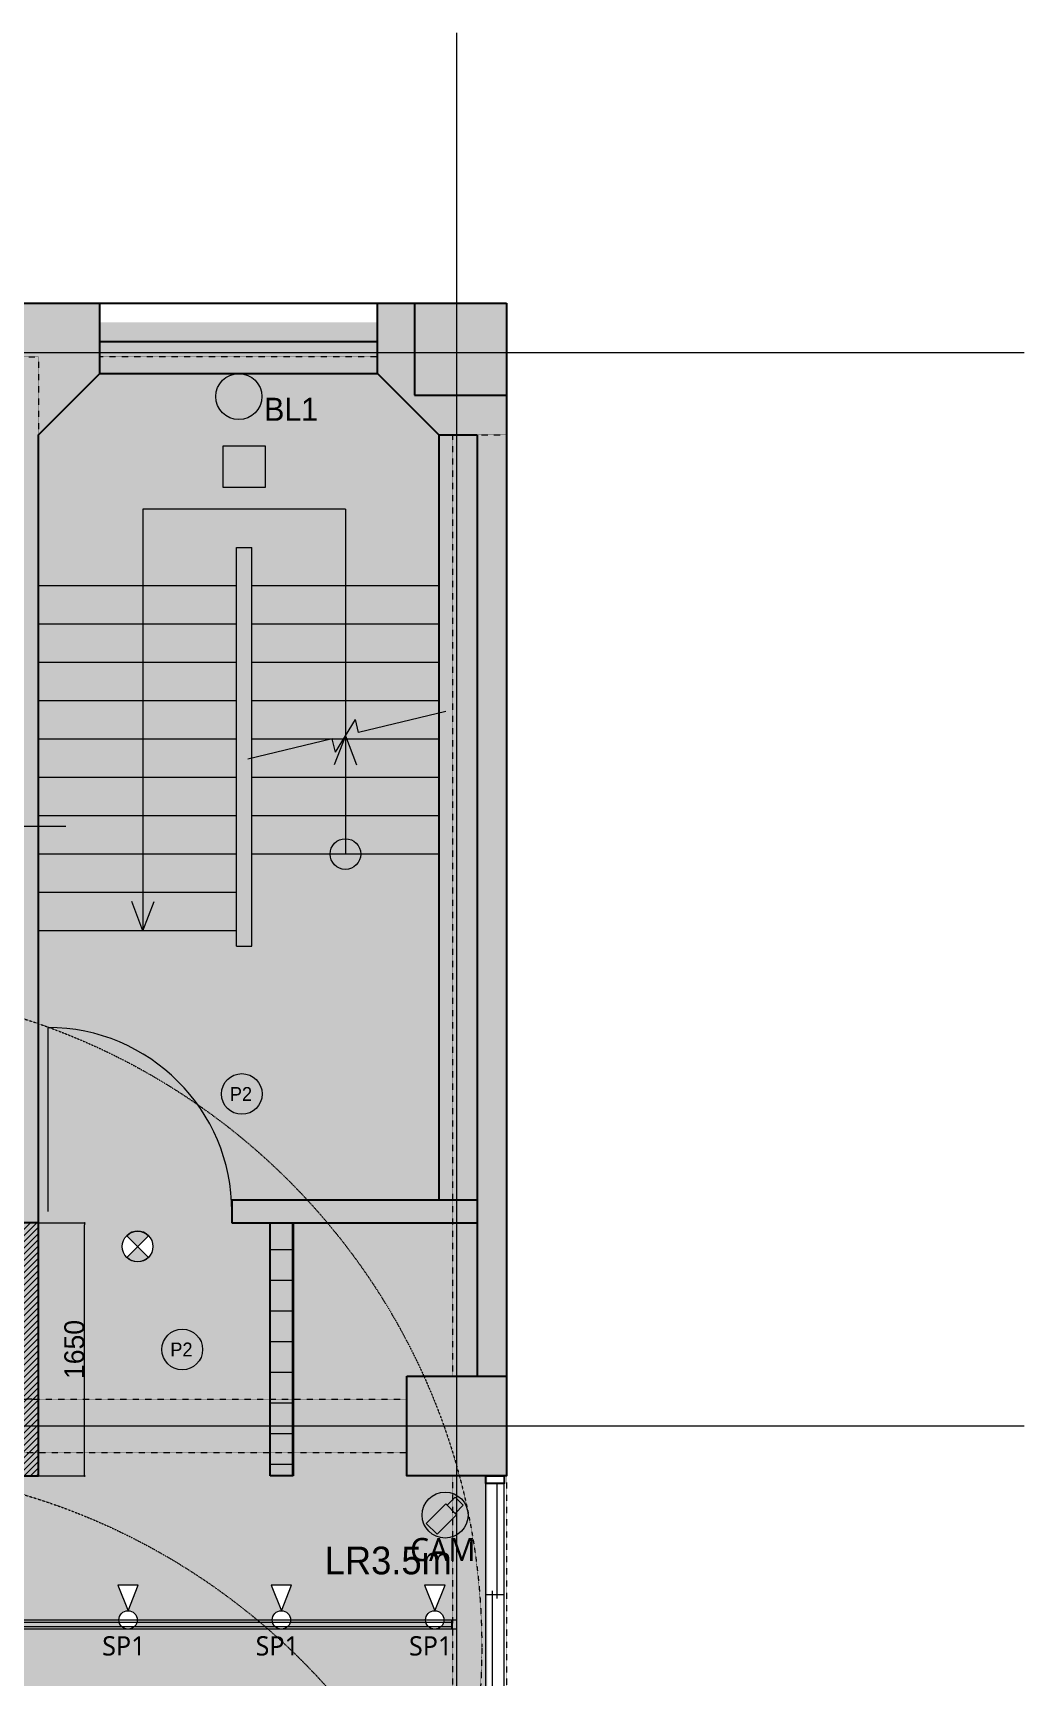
# Model space of a CAD drawing. Header units: millimetres. Extents: x -376000 to 292178, y -193032 to 188048.
# Drawn here: x -102893 to -96430, y 62212 to 72936 of the extents above; entities that cross this region are included whole.
import ezdxf

# ---------------------------------------------------------------- set-up
doc = ezdxf.new("R2010")
doc.units = ezdxf.units.MM
doc.header["$PDMODE"] = 1
doc.header["$PDSIZE"] = -2
for name, pattern in [('VW-01 短破線', [2.1161248, 1.0580624, -1.0580624]), ('ラインタイプ-1', [2.1165312, 1.0580624, -1.0584688]), ('ラインタイプ-28', [1.0581610785590276, 0.70538330078125, -0.3527777777777777]), ('ラインタイプ-6', [5.2915312, 3.175, -1.0580624, 0.3527044000000002, -0.7057644000000001])]:
    doc.linetypes.add(name, pattern=pattern)
for name, color, linetype, lineweight in [('00_一般', 7, 'Continuous', 5), ('07_文字・記号', 7, 'Continuous', 9), ('_セキュリティー (2D)', 7, 'Continuous', 5), ('_塗（エリア） (2D)', 7, 'Continuous', 5), ('_塗（壁） (2D)', 7, 'Continuous', 5), ('_天井プロット (2D)', 7, 'Continuous', 5), ('_平面図(既存部) (2D)', 7, 'Continuous', 5), ('_平面図（新設） (2D)', 7, 'Continuous', 5), ('_梁 (2D)', 7, 'Continuous', 5), ('_解体部 (2D)', 7, 'Continuous', 5), ('一般', 7, 'Continuous', 5), ('寸法', 7, 'Continuous', 5)]:
    doc.layers.add(name, color=color, linetype=linetype, lineweight=lineweight)
for name, color, linetype, lineweight, true_color in [('02_0.25', 1, 'Continuous', 25, 0xff0000), ('03_0.15', 7, 'Continuous', 15, 0x990099), ('04_0.10', 7, 'Continuous', 9, 0x0099ff), ('05_0.05点線', 9, 'ラインタイプ-28', 5, 0x808080), ('06一点鎖線', 7, 'ラインタイプ-6', 9, 0x9999ff), ('08_ハッチ・色', 7, 'Continuous', 5, 0x888888)]:
    doc.layers.add(name, color=color, linetype=linetype, lineweight=lineweight, true_color=true_color)
doc.styles.add('Hiragino Kaku Gothic Pro W3', font='', dxfattribs={"bigfont": 'Hiragino Kaku Gothic Pro W3'})
doc.styles.add('Hiragino Sans W3', font='', dxfattribs={"bigfont": 'Hiragino Sans W3'})
doc.styles.add('Yu Gothic UI', font='Yu Gothic UI.ttf')
doc.styles.add('Yu Gothic UI (bold)', font='Yu Gothic UI.ttf')
doc.styles.add('ＭＳ Ｐゴシック', font='MS PGothic.ttf')
doc.styles.get('Hiragino Kaku Gothic Pro W3').set_extended_font_data('Hiragino Kaku Gothic Pro W3')
doc.styles.get('Hiragino Sans W3').set_extended_font_data('Hiragino Sans W3')
doc.dimstyles.new('建具表寸法', dxfattribs={"dimtxt": 161.7816840277779, "dimasz": 0.19998779296875, "dimexe": 0, "dimexo": 0.3, "dimgap": 0.005, "dimtad": 1, "dimdsep": 46, "dimtxsty": 'Hiragino Sans W3', "dimblk": 'DOT', "dimblk1": 'DOT', "dimblk2": 'DOT', "dimcen": 0, "dimazin": 0, "dimtfac": 1, "dimtix": 1, "dimtmove": 0, "dimatfit": 0, "dimldrblk": 'VW_FILLEDARROW', "dimfxl": 1, "dimfrac": 2, "dimtolj": 1, "dimarcsym": 0})

# ---------------------------------------------------------------- blocks, each defined once
blk = doc.blocks.new('塗（エリア） (2D)')
at = {"layer": '08_ハッチ・色', "linetype": 'Continuous', "lineweight": 0, "true_color": 0xbbbbbb, "transparency": 33554559}
blk.add_hatch(color=9, dxfattribs=at).paths.add_polyline_path([(-102930.2373182735, 71048.55921143561), (-99930.2373182735, 71048.55921143561), (-99930.2373182735, 65248.55921143562), (-102930.2373182735, 65248.55921143562)])
at = {"layer": '08_ハッチ・色', "linetype": 'Continuous', "lineweight": 0, "true_color": 0xd9d2ae, "transparency": 33554559}
blk.add_hatch(color=9, dxfattribs=at).paths.add_polyline_path([(-126530.2373182735, 63586.0592114359), (-126530.2373182735, 63586.05921143555), (-126530.2373182735, 65248.55921143584), (-124930.2373182735, 65248.55921143608), (-124930.2373182735, 63568.55921143576), (-106642.7373182735, 63568.55921143571), (-106642.7373182735, 67761.53103135267), (-105239.9873182735, 67761.53103135267), (-105239.9873182735, 65248.55921143549), (-101330.2373182735, 65248.55921143549), (-99930.2373182735, 65248.55921143562), (-99930.2373182735, 63448.55921143549), (-99930.2373182735, 61723.55921143555), (-126530.2373182735, 61723.5592114359)])
blk = doc.blocks.new('塗（壁） (2D)')
at = {"layer": '02_0.25', "linetype": 'Continuous', "lineweight": 0, "true_color": 0xaaaaaa}
for points in [[(-104185.3232801247, 70973.55921143573), (-104185.1513564223, 71173.55921143573), (-102455.2373182735, 71173.55921143573), (-102455.2373182735, 70713.55921143573), (-102855.2373182735, 70313.55921143576), (-102855.2373182735, 65173.55921143549), (-103005.2373182735, 65173.55921143549), (-103005.2373182735, 70973.55921143573)], [(-100405.2373182735, 71173.55921143573), (-99805.23731827352, 71173.55921143573), (-99805.23731827352, 70573.55921143573), (-100405.2373182735, 70573.55921143573)], [(-100455.2373182735, 70523.55921143573), (-100405.2373182735, 70573.55921143573), (-99805.23731827352, 70573.55921143573), (-99805.23731827352, 70313.55921143576), (-100245.2373182735, 70313.55921143576)], [(-99995.23731827352, 70313.55921143576), (-99805.23731827352, 70313.55921143576), (-99805.23731827352, 64173.55921143572), (-99995.23731827352, 64173.55921143572)], [(-100455.2373182735, 64173.55921143572), (-99805.23731827352, 64173.55921143572), (-99805.23731827352, 63523.55921143572), (-100455.2373182735, 63523.55921143572)]]:
    blk.add_hatch(color=253, dxfattribs=at).paths.add_polyline_path(points)
at = {"layer": '08_ハッチ・色', "linetype": 'Continuous', "lineweight": 0, "true_color": 0xaaaaaa}
blk.add_hatch(color=253, dxfattribs=at).paths.add_polyline_path([(-100645.2373182735, 71173.55921143573), (-100405.2373182735, 71173.55921143573), (-100405.2373182735, 70523.55921143573), (-100455.2373182735, 70523.55921143573), (-100645.2373182735, 70713.55921143573)])
at = {"layer": '02_0.25', "flags": 128}
blk.add_lwpolyline([(-100455.2373182735, 64173.55921143572), (-99805.23731827352, 64173.55921143572), (-99805.23731827352, 63523.55921143572), (-100455.2373182735, 63523.55921143572)], close=True, dxfattribs=at)
at = {"layer": '08_ハッチ・色', "color": 253, "linetype": 'Continuous', "true_color": 0xaaaaaa}
blk.add_solid([(-101595.2373182735, 65173.55921143562), (-99995.23731827352, 65173.55921143562), (-101595.2373182735, 65323.55921143562), (-99995.23731827352, 65323.55921143562)], dxfattribs=at)
blk = doc.blocks.new('グループ-39')
at = {"layer": '02_0.25', "flags": 128}
for points in [[(-99940.23731827352, 63473.55921143572), (-99940.23731827352, 63523.55921143572), (-99820.23731827352, 63523.55921143572), (-99820.23731827352, 63473.55921143572)], [(-99940.23731827352, 61973.55921143572), (-99940.23731827352, 62023.55921143572), (-99820.23731827352, 62023.55921143572), (-99820.23731827352, 61973.55921143572)]]:
    blk.add_lwpolyline(points, close=True, dxfattribs=at)
at = {"layer": '03_0.15'}
for p, q in [((-99865.23731827352, 62723.55921143572), (-99865.23731827352, 63473.55921143572)), ((-99820.23731827352, 62748.24416622979), (-99940.23731827352, 62748.24416622979)), ((-99895.23731827352, 62023.55921143572), (-99895.23731827352, 62773.55921143572))]:
    blk.add_line(p, q, dxfattribs=at)
at = {"layer": '04_0.10'}
for p, q in [((-99940.23731827352, 62022.92912102387), (-99940.23731827352, 63473.55921143572)), ((-99820.23731827352, 62022.92912102387), (-99820.23731827352, 63473.55921143572))]:
    blk.add_line(p, q, dxfattribs=at)
blk = doc.blocks.new('グループ-63')
at = {"layer": '一般'}
blk.add_line((-102795.2373182735, 66448.5592114355), (-102795.2373182735, 65248.55921143549), dxfattribs=at)
blk.add_arc((-102795.2373182735, 65248.55921143549), 1200, 0, 90, dxfattribs=at)
blk = doc.blocks.new('平面図(既存部) (2D)')
at = {"layer": '02_0.25'}
for p, q in [((-104185.2373182735, 71173.55921143573), (-99805.23731827352, 71173.55921143573)), ((-102455.2373182735, 70713.55921143573), (-102455.2373182735, 71173.55921143573)), ((-100645.2373182735, 70713.55921143573), (-100645.2373182735, 71173.55921143573)), ((-100405.2373182735, 71173.55921143573), (-100405.2373182735, 70573.55921143573)), ((-99805.23731827352, 71173.55921143573), (-99805.23731827352, 66048.55921143561)), ((-102455.2373182735, 70923.55921143573), (-100645.2373182735, 70923.55921143573)), ((-102855.2373182735, 70313.55921143576), (-102455.2373182735, 70713.55921143573)), ((-102455.2373182735, 70713.55921143573), (-100645.2373182735, 70713.55921143573)), ((-100245.2373182735, 70313.55921143576), (-100645.2373182735, 70713.55921143573)), ((-100405.2373182735, 70573.55921143573), (-99805.23731827352, 70573.55921143573)), ((-99805.23731827352, 70523.55921143573), (-99805.23731827352, 64173.55921143572)), ((-102855.2373182735, 65173.55921143562), (-102855.2373182735, 70313.55921143576)), ((-102855.2373182735, 66048.55921143561), (-102855.2373182735, 70313.55921143576)), ((-100245.2373182735, 70313.55921143576), (-100245.2373182735, 65323.55921143562)), ((-100245.2373182735, 70313.55921143576), (-99995.23731827352, 70313.55921143576)), ((-99995.23731827352, 70313.55921143576), (-99995.23731827352, 64173.55921143572)), ((-101595.2373182735, 65323.55921143562), (-99995.23731827352, 65323.55921143562)), ((-101595.2373182735, 65323.55921143562), (-101595.2373182735, 65173.55921143562)), ((-102855.2373182735, 65173.55921143549), (-103005.2373182735, 65173.55921143549)), ((-101595.2373182735, 65173.55921143562), (-99995.23731827352, 65173.55921143562)), ((-100454.8505722797, 63523.55921143572), (-100455.2373182735, 64173.55921143572)), ((-100455.2373182735, 64173.55921143572), (-99805.23731827352, 64173.55921143572)), ((-99805.23731827352, 64173.55921143572), (-99805.23731827352, 63523.55921143572)), ((-99805.23731827352, 63523.55921143572), (-100454.8505722797, 63523.55921143572))]:
    blk.add_line(p, q, dxfattribs=at)
at = {"layer": '04_0.10'}
for p, q in [((-100855.2373182735, 69829.99999999892), (-102175.2373182738, 69829.99999999892)), ((-102175.2373182738, 69829.99999999892), (-102175.2373182738, 67080)), ((-100855.2373182735, 69829.99999999892), (-100855.2373182735, 67580)), ((-101565.2373182735, 66980), (-101565.2373182735, 69580)), ((-101565.2373182735, 69580), (-101465.2373182735, 69580)), ((-101565.2373182735, 66980), (-101565.2373182735, 69580)), ((-101565.2373182735, 69580), (-101465.2373182735, 69580)), ((-101465.2373182735, 66980), (-101465.2373182735, 69580)), ((-101465.2373182735, 66980), (-101465.2373182735, 69580)), ((-101565.2373182735, 69330), (-102855.2373182735, 69330)), ((-100245.2373182735, 69330), (-101465.2373182735, 69330)), ((-101565.2373182735, 69080), (-102855.2373182735, 69080)), ((-100245.2373182735, 69080), (-101465.2373182735, 69080)), ((-101565.2373182735, 68830), (-102855.2373182735, 68830)), ((-100245.2373182735, 68830), (-101465.2373182735, 68830)), ((-101565.2373182735, 68580), (-102855.2373182735, 68580)), ((-100245.2373182735, 68580), (-101465.2373182735, 68580)), ((-100920.2397348505, 68245.17927445355), (-100789.6148209521, 68458.33914841921)), ((-100768.9810809353, 68372.39295145309), (-100789.6148209521, 68458.33914841921)), ((-100200.680816528, 68508.82900471927), (-100768.9810809353, 68372.39295145326)), ((-101565.2373182735, 68330), (-102855.2373182735, 68330)), ((-100940.8734748673, 68331.12547141965), (-101492.250749167, 68198.75224571914)), ((-100245.2373182735, 68330), (-101465.2373182735, 68330)), ((-100920.2397348505, 68245.17927445355), (-100940.8734748673, 68331.12547141965)), ((-100854.9272779013, 68351.75921143638), (-100927.45571584, 68161.28388010844)), ((-100854.9272779016, 68351.75921143638), (-100782.3988399629, 68161.28388010844)), ((-101565.2373182735, 68080), (-102855.2373182735, 68080)), ((-100245.2373182735, 68080), (-101465.2373182735, 68080)), ((-101565.2373182735, 67830), (-102855.2373182735, 67830)), ((-100245.2373182735, 67830), (-101465.2373182735, 67830)), ((-101565.2373182735, 67580), (-102855.2373182735, 67580)), ((-100245.2373182735, 67580), (-101465.2373182735, 67580)), ((-101565.2373182735, 67330), (-102855.2373182735, 67330)), ((-102175.2373182735, 67080), (-102247.7657562122, 67270.47533132794)), ((-102175.2373182738, 67080), (-102102.7088803351, 67270.47533132794)), ((-101565.2373182735, 67080), (-102855.2373182735, 67080)), ((-101565.2373182735, 66980), (-101465.2373182735, 66980)), ((-101565.2373182735, 66980), (-101465.2373182735, 66980))]:
    blk.add_line(p, q, dxfattribs=at)
blk.add_circle((-100855.2373182735, 67580), 100.0000000000028, dxfattribs=at)
at = {"layer": '06一点鎖線'}
for p, q in [((-100130.2373182735, 72935.68380817701), (-100130.2373182735, 54935.68380817701)), ((-96430.23731827352, 70848.55921143573), (-131430.2373182735, 70848.55921143573)), ((-96430.23731827352, 63848.55921143572), (-131430.2373182735, 63848.55921143572))]:
    blk.add_line(p, q, dxfattribs=at)
at = {"layer": '02_0.25', "color": 7}
blk.add_blockref('グループ-39', (0, 0), dxfattribs=at)
at = {"layer": '一般', "color": 7, "transparency": 33554559}
blk.add_blockref('グループ-63', (0, 0), dxfattribs=at)
blk = doc.blocks.new('_Dot')
at = {"color": 0, "linetype": 'ByBlock', "lineweight": -2}
blk.add_line((-0.5, 0), (-1, 0), dxfattribs=at)
at = {"color": 0, "linetype": 'ByBlock', "const_width": 0.5}
blk.add_lwpolyline([(-0.25, 0, 1), (0.25, 0, 1)], format="xyb", close=True, dxfattribs=at)
blk = doc.blocks.new('*D299')
at = {"layer": 'Defpoints', "color": 0}
for p in [(-102855.2373182735, 65173.55921143562), (-102555.2373182735, 65173.55921143562), (-102855.2373182735, 63523.55921143568)]:
    blk.add_point(p, dxfattribs=at)
at = {"layer": '寸法', "color": 0, "lineweight": -2}
for p, q in [((-102854.9373182735, 65173.55921143562), (-102555.2373182735, 65173.55921143562)), ((-102555.2373182735, 63535.55847901383), (-102555.2373182735, 65161.55994385749)), ((-102854.9373182735, 63523.55921143568), (-102555.2373182735, 63523.55921143568))]:
    blk.add_line(p, q, dxfattribs=at)
at = {"layer": '寸法', "color": 0, "lineweight": -2, "xscale": 11.999267578125, "yscale": 11.999267578125, "zscale": 11.999267578125}
for p, rotation in [((-102555.2373182735, 65173.55921143562), 90), ((-102555.2373182735, 63523.55921143568), 270)]:
    blk.add_blockref('_Dot', p, dxfattribs=dict(at, rotation=rotation))
at = {"layer": '寸法', "color": 0, "insert": (-102622.1930617189, 64348.55921143566), "char_height": 129.4253472222222, "attachment_point": 5, "rotation": 90, "style": 'Hiragino Kaku Gothic Pro W3'}
blk.add_mtext('\\A1;1650', dxfattribs=at)
blk = doc.blocks.new('VW_FILLEDARROW')
at = {"color": 0, "linetype": 'Continuous', "lineweight": 5, "transparency": 16777216, "flags": 128}
blk.add_lwpolyline([(-161.3333333333333, 43.22913637888779), (0, 0), (-161.3333333333333, -43.22913637888784)], close=True, dxfattribs=at)
blk = doc.blocks.new('グループ-115')
at = {"layer": '04_0.10'}
for p, q in [((-608.6633637027699, 691.5), (-608.6633637027699, 291.5)), ((-483.6633637027699, 641.8504809471779), (-483.6633637027699, 341.8504809471779))]:
    blk.add_line(p, q, dxfattribs=at)
at = {"layer": '04_0.10', "flags": 128}
blk.add_lwpolyline([(-542.1633637027699, 341.8504809471779), (-413.6633637027699, 341.8504809471779), (-413.6633637027699, 641.8504809471779), (-542.1633637027699, 641.8504809471779)], close=True, dxfattribs=at)
blk = doc.blocks.new('グループ-116')
at = {"layer": '04_0.10'}
for p, q in [((-283.6633637027699, 489.5), (-283.6633637027699, -274.5)), ((416.3366362972301, -979.5), (416.3366362972301, 433.5)), ((-139.6633637027699, -1277.5), (972.33663629723, 423.5)), ((-139.6633637027699, 423.5), (972.33663629723, -1277.5)), ((-373.6633637027699, 263.3845726812142), (-193.6633637027699, -48.38457268121419)), ((-240.3620935135405, 132.5), (-326.9646338919993, 82.5)), ((1048.33663629723, 7.5), (1048.33663629723, -282.5)), ((1088.33663629723, -37.5), (1008.33663629723, -37.5)), ((-47.16336370276986, -291), (-47.16336370276986, -544)), ((879.83663629723, -291), (879.83663629723, -544)), ((1088.33663629723, -237.5), (1008.33663629723, -237.5)), ((-257.1633637027699, -417.5), (1089.83663629723, -417.5)), ((-258.6633637027699, -637.5), (1091.33663629723, -637.5)), ((531.3366362972301, -1408.5), (531.3366362972301, -979.5)), ((-483.6633637027699, -1317.5), (-342.6633637027699, -1317.5)), ((1001.33663629723, -1317.5), (1181.33663629723, -1317.5))]:
    blk.add_line(p, q, dxfattribs=at)
at = {"layer": '04_0.10', "flags": 128}
for points in [[(-279.6633637027699, 452), (-279.6633637027699, 485.2999999999884), (-220.1633637027699, 488.5), (-220.1633637027699, 496.3999999999651), (-347.1633637027699, 496.3999999999651), (-347.1633637027699, 488.5), (-287.6633637027699, 485.2999999999884), (-287.6633637027699, 452), (-291.6033637027722, 452), (-291.6033637027722, 407.5), (-275.7233637027675, 407.5), (-275.7233637027675, 452)], [(-373.6633637027699, 382.5), (-373.6633637027699, -167.5), (-193.6633637027699, -167.5), (-193.6633637027699, 382.5)], [(-318.6633637027699, -1277.5), (-318.6633637027699, -1181.5), (-139.6633637027699, -1181.5), (-139.6633637027699, 423.5), (972.33663629723, 423.5), (972.33663629723, -1181.5), (1022.33663629723, -1181.5), (1022.33663629723, -1277.5)], [(-389.6441258162959, 231.0640646055108), (-229.6441258162959, -46.06406460551079), (-177.6826015892439, -16.06406460551079), (-337.6826015892439, 261.0640646055109)], [(-287.6633637027699, -237), (-287.6633637027699, -270.2999999999884), (-347.1633637027699, -273.5), (-347.1633637027699, -281.3999999999651), (-220.1633637027699, -281.3999999999651), (-220.1633637027699, -273.5), (-279.6633637027699, -270.2999999999884), (-279.6633637027699, -237), (-275.7233637027675, -237), (-275.7233637027675, -192.5), (-291.6033637027722, -192.5), (-291.6033637027722, -237)], [(-207.1633637027699, -391), (-207.1633637027699, -444), (112.8366362972301, -444), (112.8366362972301, -391)], [(719.83663629723, -391), (719.83663629723, -444), (1039.83663629723, -444), (1039.83663629723, -391)], [(-203.1633637027699, -633.5), (-236.4633637027582, -633.5), (-239.6633637027699, -574), (-247.5633637027349, -574), (-247.5633637027349, -701), (-239.6633637027699, -701), (-236.4633637027582, -641.5), (-203.1633637027699, -641.5), (-203.1633637027699, -645.4400000000022), (-158.6633637027699, -645.4400000000022), (-158.6633637027699, -629.5599999999978), (-203.1633637027699, -629.5599999999978)], [(1035.83663629723, -641.5), (1069.136636297219, -641.5), (1072.33663629723, -701), (1080.236636297253, -701), (1080.236636297253, -574), (1072.33663629723, -574), (1069.136636297219, -633.5), (1035.83663629723, -633.5), (1035.83663629723, -629.5599999999978), (991.33663629723, -629.5599999999978), (991.33663629723, -645.4400000000022), (1035.83663629723, -645.4400000000022)], [(111.3366362972301, -1191.5), (111.3366362972301, -1221.5), (551.3366362972301, -1221.5), (551.3366362972301, -1191.5)], [(511.3366362972301, -1231.5), (511.3366362972301, -1261.5), (951.33663629723, -1261.5), (951.33663629723, -1231.5)], [(111.3366362972301, -1357.5), (111.3366362972301, -1387.5), (551.3366362972301, -1387.5), (551.3366362972301, -1357.5)], [(511.3366362972301, -1317.5), (511.3366362972301, -1347.5), (951.33663629723, -1347.5), (951.33663629723, -1317.5)]]:
    blk.add_lwpolyline(points, close=True, dxfattribs=at)
for points in [[(-108.6633637027699, -1126.5), (-108.6633637027699, 393.5), (941.33663629723, 393.5), (941.33663629723, -1126.5)], [(-373.6633637027699, 312.5), (-388.6633637027699, 312.5), (-388.6633637027699, -97.5), (-373.6633637027699, -97.5)], [(-193.6633637027699, 312.5), (-178.6633637027699, 312.5), (-178.6633637027699, -97.5), (-193.6633637027699, -97.5)], [(-108.6633637027699, -1126.5), (131.3366362972301, -1126.5), (131.3366362972301, -1126.5), (131.3366362972301, -1181.5), (101.3366362972301, -1181.5)], [(941.33663629723, -1126.5), (931.33663629723, -1126.5), (931.33663629723, -1217.5), (971.33663629723, -1217.5), (971.33663629723, -1277.5)], [(1001.33663629723, -1337.5), (1001.33663629723, -1307.5), (-342.6633637027699, -1307.5), (-342.6633637027699, -1398.5), (931.33663629723, -1398.5), (931.33663629723, -1357.5), (971.33663629723, -1357.5), (971.33663629723, -1307.5)]]:
    blk.add_lwpolyline(points, dxfattribs=at)
at = {"layer": '04_0.10'}
for centre in [(1048.33663629723, -37.5), (1048.33663629723, -237.5)]:
    blk.add_circle(centre, 15, dxfattribs=at)
blk = doc.blocks.new('グループ-117')
at = {"layer": '00_一般'}
blk.add_line((935.0289999999803, -1544.5), (931.33663629723, -1523.55636016588), dxfattribs=at)
at = {"layer": '04_0.10'}
for p, q in [((-438.6633637027699, -18.5), (-128.6633637027699, -18.5)), ((-608.6633637027699, -158.5), (-608.6633637027699, -838.5)), ((-483.6633637027699, -209.1495190528221), (-483.6633637027699, -789.1495190528221)), ((1181.33663629723, -508.1495190528221), (1181.33663629723, -768.1495190528221)), ((-608.6633637027699, -1428.149519052822), (-483.6633637027699, -1428.149519052822))]:
    blk.add_line(p, q, dxfattribs=at)
at = {"layer": '04_0.10', "flags": 128}
for points in [[(-542.1633637027699, -208.1495190528221), (-542.1633637027699, -788.1495190528221), (-413.6633637027699, -788.1495190528221), (-413.6633637027699, -208.1495190528221)], [(1111.33663629723, -508.1495190528221), (1111.33663629723, -768.1495190528221), (1224.83663629723, -768.1495190528221), (1224.83663629723, -508.1495190528221)]]:
    blk.add_lwpolyline(points, close=True, dxfattribs=at)
at = {"layer": '04_0.10'}
for name in ['グループ-115', 'グループ-116']:
    blk.add_blockref(name, (0, 0), dxfattribs=at)
blk = doc.blocks.new('シンボル-9 (2D)')
at = {"layer": '02_0.25'}
for p, q in [((1490, 1100), (-804.5, 1100)), ((-804.5, 1100), (-804.4999999999995, -1544.5)), ((1490, 1080), (-783.5, 1080)), ((-783.5, 1080), (-783.5, -1524.5)), ((1490, 1059), (-762.5, 1059)), ((-762.5, 1059), (-762.5, -1503.5)), ((1490, 994), (-697.5, 994)), ((-697.5, 994), (-697.5, -1441)), ((1490, 981.5), (-685, 981.5)), ((-685, 981.5), (-685, -1428.5)), ((-697.5, -1441), (55.75388926272149, -1441)), ((-685, -1428.5), (55.75388926272149, -1428.5)), ((27.26315889664693, -1398.5), (111.3366362972301, -1398.5)), ((27.26315889664693, -1398.5), (27.26315889664693, -1431.252296607185)), ((83.83383629720058, -1554.5), (111.3366362972301, -1398.5)), ((959.0057999999974, -1554.5), (931.33663629723, -1397.55636016588)), ((1015.576477400551, -1398.5), (931.502999999968, -1398.5)), ((1015.576477400551, -1398.5), (1015.576477400551, -1431.252296607185)), ((1490, -1428.5), (1015.576477400551, -1428.5)), ((1490, -1441), (1015.576477400551, -1441)), ((-804.4999999999995, -1544.5), (55.75388926272147, -1544.5)), ((-783.5, -1524.5), (55.75388926272147, -1524.5)), ((-762.5, -1503.5), (55.75388926272149, -1503.5)), ((55.75388926272147, -1509.572084744927), (55.75388926272147, -1554.5)), ((55.75388926272147, -1554.5), (83.83383629720058, -1554.5)), ((987.0857470344763, -1554.5), (959.0057999999974, -1554.5)), ((987.0857470344763, -1509.572084744927), (987.0857470344763, -1554.5)), ((1490, -1545.5), (987.0857470344763, -1545.5)), ((1490, -1503.5), (1015.576477400551, -1503.5)), ((1490, -1524.5), (1015.576477400551, -1524.5))]:
    blk.add_line(p, q, dxfattribs=at)
at = {"layer": '03_0.15', "flags": 128}
for points in [[(-707.5, 1018), (-697.5, 1018), (-697.5, 973), (-762.5, 973), (-762.5, 1018), (-752.5, 1018)], [(-391, 1004), (-391, 994), (-436, 994), (-436, 1059), (-391, 1059), (-391, 1049)], [(-91, 1004), (-91, 994), (-136, 994), (-136, 1059), (-91, 1059), (-91, 1049)], [(209, 1004), (209, 994), (164, 994), (164, 1059), (209, 1059), (209, 1049)], [(509, 1004), (509, 994), (464, 994), (464, 1059), (509, 1059), (509, 1049)], [(809, 1004), (809, 994), (764, 994), (764, 1059), (809, 1059), (809, 1049)], [(1109, 1004), (1109, 994), (1064, 994), (1064, 1059), (1109, 1059), (1109, 1049)], [(1402, 1004), (1402, 994), (1357, 994), (1357, 1059), (1402, 1059), (1402, 1049)], [(-707.5, 733), (-697.5, 733), (-697.5, 688), (-762.5, 688), (-762.5, 733), (-752.5, 733)], [(-707.5, 433), (-697.5, 433), (-697.5, 388), (-762.5, 388), (-762.5, 433), (-752.5, 433)], [(-707.5, 133), (-697.5, 133), (-697.5, 88), (-762.5, 88), (-762.5, 133), (-752.5, 133)], [(-707.5, -167), (-697.5, -167), (-697.5, -212), (-762.5, -212), (-762.5, -167), (-752.5, -167)], [(-707.5, -467), (-697.5, -467), (-697.5, -512), (-762.5, -512), (-762.5, -467), (-752.5, -467)], [(-707.5, -767), (-697.5, -767), (-697.5, -812), (-762.5, -812), (-762.5, -767), (-752.5, -767)]]:
    blk.add_lwpolyline(points, dxfattribs=at)
at = {"layer": '04_0.10', "flags": 128}
blk.add_lwpolyline([(-585, 881.5), (1190, 881.5), (1190, -1318.5), (-585, -1318.5)], close=True, dxfattribs=at)
at = {"layer": '06一点鎖線'}
blk.add_line((-1381, 1042), (1819, 1042), dxfattribs=at)
at = {"layer": '04_0.10'}
blk.add_blockref('グループ-117', (0, 0), dxfattribs=at)
blk = doc.blocks.new('平面図（新設） (2D)')
at = {"layer": '02_0.25', "color": 7}
blk.add_blockref('シンボル-9 (2D)', (-104495.2373182735, 66719.53103135267), dxfattribs=at)
blk = doc.blocks.new('グループ-1184')
at = {"color": 255}
blk.add_wipeout([(66.66666666666661, 218.38048195759038), (-66.66666666666669, 218.38048195759038), (-1.0658141036401503e-14, 51.71381529092378)], dxfattribs=at).dxf.layer = '07_文字・記号'
at = {"layer": '07_文字・記号', "color": 160, "true_color": 0x003dff, "flags": 128}
blk.add_lwpolyline([(66.66666666666664, 218.3804819575904), (-66.6666666666667, 218.3804819575904), (-4e-15, 51.71381529092378)], close=True, dxfattribs=at)
at = {"color": 255}
blk.add_wipeout([(37.71805487171424, -54.94824999442716), (32.96274992697249, -58.42057527335727), (27.88999568116196, -61.41007896490771), (22.548645530719334, -63.887970514299866), (16.990139597472407, -65.8303864713598), (11.268009332146741, -67.21862030858844), (5.4373619772320465, -68.03930257524746), (-0.44565014588780927, -68.28452965247837), (-6.324370414485617, -67.95193986947271), (-12.142183538739383, -67.04473624765285), (-17.84306079792239, -65.57165565382489), (-23.372099627612183, -63.54688465937518), (-28.676052361398778, -60.989922915832636), (-33.70383903502033, -57.92539536256507), (-38.40703931434206, -54.382815075151626), (-42.740358809643325, -50.396299038331435), (-46.66206528535096, -46.004239580790454), (-50.13439056428108, -41.2489346360487), (-53.1238942558315, -36.1761803902382), (-55.60178580522366, -30.83483023979558), (-57.54420176228357, -25.276324306548645), (-58.93243559951221, -19.55419404122297), (-59.753117866171245, -13.723546686308282), (-59.998344943402145, -7.840534563188413), (-59.665755160396486, -1.9618142945906243), (-58.75855153857663, 3.85599882966315), (-57.28547094474868, 9.556876088846167), (-55.260699950298964, 15.085914918535934), (-52.70373820675642, 20.38986765232255), (-49.63921065348885, 25.417654325944085), (-46.0966303660754, 30.120854605265805), (-42.11011432925523, 34.45417410056706), (-37.71805487171425, 38.37588057627471), (-32.962749926972506, 41.84820585520487), (-27.889995681161974, 44.83770954675526), (-22.548645530719348, 47.31560109614742), (-16.99013959747242, 49.25801705320734), (-11.268009332146756, 50.646250890435994), (-5.437361977232061, 51.466933157094985), (0.44565014588779506, 51.71216023432592), (6.324370414485603, 51.37957045132026), (12.142183538739369, 50.4723668295004), (17.843060797922377, 48.999286235672486), (23.37209962761217, 46.97451524122275), (28.676052361398764, 44.41755349768019), (33.703839035020316, 41.35302594441262), (38.40703931434204, 37.81044565699918), (42.74035880964331, 33.823929620179), (46.66206528535095, 29.431870162638006), (50.13439056428106, 24.676565217896297), (53.12389425583149, 19.60381097208574), (55.60178580522365, 14.262460821643117), (57.544201762283556, 8.703954888396197), (58.932435599512196, 2.981824623070537), (59.75311786617123, -2.8488227318441517), (59.99834494340213, -8.731834854964035), (59.66575516039647, -14.610555123561824), (58.75855153857662, -20.428368247815612), (57.28547094474867, -26.129245506998615), (55.26069995029895, -31.658284336688396), (52.703738206756405, -36.962237070474984), (49.63921065348884, -41.99002374409655), (46.09663036607539, -46.69322402341827), (42.11011432925522, -51.026543518719535)], dxfattribs=at).dxf.layer = '07_文字・記号'
at = {"layer": '07_文字・記号', "color": 160, "true_color": 0x003dff}
blk.add_circle((0, -8.286184709076224), 60.00000000000001, dxfattribs=at)
blk = doc.blocks.new('照明(スポット)-1')
at = {"layer": '07_文字・記号', "color": 160, "true_color": 0x003dff, "transparency": 33554687, "insert": (-168.4634551339679, -114.4578137600021), "char_height": 125.6311487268519, "attachment_point": 1, "line_spacing_factor": 1.030179951983436, "style": 'Yu Gothic UI (bold)'}
blk.add_mtext('SP1', dxfattribs=at)
at = {"layer": '07_文字・記号', "color": 160, "true_color": 0x003dff}
blk.add_blockref('グループ-1184', (0, 0), dxfattribs=at)
blk = doc.blocks.new('非常用照明-階段')
at = {"layer": '07_文字・記号', "linetype": 'Continuous', "lineweight": 0, "true_color": 0x00d136}
blk.add_hatch(color=102, dxfattribs=at).paths.add_polyline_path([(-136, 161), (136, 161), (136, -111), (-136, -111)])
at = {"layer": '07_文字・記号', "color": 92, "true_color": 0x14b500, "flags": 128}
blk.add_lwpolyline([(-136, 161), (136, 161), (136, -111), (-136, -111)], close=True, dxfattribs=at)
blk = doc.blocks.new('シンボル-17')
at = {"layer": '07_文字・記号', "color": 160, "linetype": 'Continuous', "lineweight": 5, "true_color": 0x003dff, "transparency": 33554687, "flags": 128}
for points in [[(1619.806627003098, -298.2363089790088), (-1649.806627003098, -298.2363089790088), (-1649.806627003098, -238.2363089790088), (1619.806627003098, -238.2363089790088)], [(-1549.806627003098, -298.2363089790088), (-1649.806627003098, -298.2363089790088), (-1649.806627003098, -238.2363089790088), (-1549.806627003098, -238.2363089790088)], [(1619.806627003098, -283.2363089790088), (-1549.806627003098, -283.2363089790088), (-1549.806627003098, -253.2363089790088), (1619.806627003098, -253.2363089790088)], [(1649.806627003098, -298.2363089790088), (1619.806627003098, -298.2363089790088), (1619.806627003098, -238.2363089790088), (1649.806627003098, -238.2363089790088)]]:
    blk.add_lwpolyline(points, close=True, dxfattribs=at)
at = {"layer": '07_文字・記号', "color": 160, "true_color": 0x003dff, "insert": (1204.79864626065, 148.3763089790009), "char_height": 180.9088541666667, "attachment_point": 5, "line_spacing_factor": 1.007907314816854, "style": 'ＭＳ Ｐゴシック'}
blk.add_mtext('LR3.5m', dxfattribs=at)
blk = doc.blocks.new('誘導灯')
at = {"color": 255}
blk.add_wipeout([(100, 7.275957614183426e-12), (99.5184726672197, -9.80171403294878), (98.07852804032306, -19.509032201605578), (95.69403357322088, -29.028467725438986), (92.38795325112868, -38.26834323650172), (88.1921264348355, -47.13967368259247), (83.14696123025452, -55.55702330195294), (77.3010453362737, -63.439328416357256), (70.71067811865474, -70.71067811864748), (63.43932841636454, -77.30104533626641), (55.557023301960214, -83.14696123024726), (47.139673682599756, -88.19212643482823), (38.268343236508976, -92.38795325112142), (29.028467725446237, -95.6940335732136), (19.50903220161282, -98.07852804031577), (9.80171403295606, -99.51847266721244), (0, -99.99999999999272), (-9.80171403295606, -99.51847266721244), (-19.50903220161282, -98.07852804031577), (-29.028467725446237, -95.6940335732136), (-38.268343236508976, -92.38795325112142), (-47.139673682599756, -88.19212643482823), (-55.557023301960214, -83.14696123024726), (-63.43932841636454, -77.30104533626641), (-70.71067811865474, -70.71067811864748), (-77.3010453362737, -63.439328416357256), (-83.14696123025452, -55.55702330195294), (-88.1921264348355, -47.13967368259247), (-92.38795325112868, -38.26834323650172), (-95.69403357322088, -29.028467725438986), (-98.07852804032306, -19.509032201605578), (-99.5184726672197, -9.80171403294878), (-100, 7.275957614183426e-12), (-99.5184726672197, 9.801714032963332), (-98.07852804032306, 19.50903220162013), (-95.69403357322088, 29.028467725453538), (-92.38795325112868, 38.268343236516245), (-88.1921264348355, 47.139673682607025), (-83.14696123025452, 55.55702330196749), (-77.3010453362737, 63.43932841637178), (-70.71067811865474, 70.71067811866203), (-63.43932841636454, 77.30104533628099), (-55.557023301960214, 83.14696123026181), (-47.139673682599756, 88.19212643484275), (-38.268343236508976, 92.38795325113597), (-29.028467725446237, 95.69403357322813), (-19.50903220161282, 98.0785280403303), (-9.80171403295606, 99.518472667227), (0, 100.00000000000728), (9.80171403295606, 99.518472667227), (19.50903220161282, 98.0785280403303), (29.028467725446237, 95.69403357322813), (38.268343236508976, 92.38795325113597), (47.139673682599756, 88.19212643484275), (55.557023301960214, 83.14696123026181), (63.43932841636454, 77.30104533628099), (70.71067811865474, 70.71067811866203), (77.3010453362737, 63.43932841637178), (83.14696123025452, 55.55702330196749), (88.1921264348355, 47.139673682607025), (92.38795325112868, 38.268343236516245), (95.69403357322088, 29.028467725453538), (98.07852804032306, 19.50903220162013), (99.5184726672197, 9.801714032963332)], dxfattribs=at).dxf.layer = '07_文字・記号'
at = {"layer": '07_文字・記号', "linetype": 'Continuous', "lineweight": 0, "true_color": 0x00d136}
h = blk.add_hatch(color=102, dxfattribs=at)
edge = h.paths.add_edge_path()
edge.add_arc((5.82057e-11, -2.37712e-11), 99.99999999998741, 45.00000000003615, 134.9999999999874)
edge.add_line((-70.71067811857209, 70.71067811863759), (70.71067811863033, -70.71067811863759))
edge.add_arc((-3.64e-12, 7.7041e-12), 99.9999999999786, 225.0000000000341, 314.99999999999545, ccw=False)
edge.add_line((-70.71067811860121, -70.71067811867397), (70.71067811865942, 70.71067811866669))
at = {"layer": '07_文字・記号', "color": 92, "true_color": 0x14b500, "flags": 128}
blk.add_lwpolyline([(70.71067811865942, 70.71067811866669, 0.4142135623728459), (-70.71067811857209, 70.71067811863759), (70.71067811863031, -70.71067811863759, -0.4142135623728974), (-70.71067811860121, -70.71067811867397)], format="xyb", close=True, dxfattribs=at)
at = {"layer": '07_文字・記号', "color": 92, "true_color": 0x14b500}
blk.add_circle((0, 7.276000000000001e-12), 100, dxfattribs=at)
blk = doc.blocks.new('天井プロット (2D)')
at = {"layer": '07_文字・記号', "color": 160, "true_color": 0x0036e9}
for centre, radius in [((-101550.2373182735, 70563.55921143577), 149.9999999999605), ((-101530.8026062981, 66015.00000000001), 132.6939773579361), ((-101530.8026062981, 66015.00000000001), 132.6939773579361), ((-101918.9873182735, 64348.55921143572), 132.6939773579215), ((-101918.9873182735, 64348.55921143572), 132.6939773579215)]:
    blk.add_circle(centre, radius, dxfattribs=at)
at = {"layer": '07_文字・記号', "color": 7}
blk.add_blockref('非常用照明-階段', (-101515.2373182735, 70082.25601379077), dxfattribs=at)
at = {"layer": '07_文字・記号'}
for p in [(-102272.4444668053, 62592.79214517631), (-101272.4444668053, 62592.79214517631), (-100272.4444668053, 62592.79214517631)]:
    blk.add_blockref('照明(スポット)-1', p, dxfattribs=at)
at = {"layer": '07_文字・記号', "color": 160, "true_color": 0x0036e9, "attachment_point": 1, "style": 'ＭＳ Ｐゴシック'}
for s, insert, char_height, line_spacing_factor in [('BL1', (-101384.7807697275, 70556.20460069443), 150.7573784722222, 1.006497654236691), ('P2', (-101608.5266060559, 66060.08720486112), 90.454427083333, 1.003208446216313), ('P2', (-101608.5266060559, 66060.08720486112), 90.454427083333, 1.003208446216313), ('P2', (-101996.7113180313, 64393.64641629685), 90.454427083333, 1.003208446216313), ('P2', (-101996.7113180313, 64393.64641629685), 90.454427083333, 1.003208446216313)]:
    blk.add_mtext(s, dxfattribs=dict(at, insert=insert, char_height=char_height, line_spacing_factor=line_spacing_factor))
at = {"layer": '07_文字・記号', "color": 100, "linetype": 'VW-01 短破線', "true_color": 0x00ff3f}
for centre in [(-104266.2637179379, 62410), (-104181.5152992938, 59280)]:
    blk.add_circle(centre, 4299.999999999994, dxfattribs=at)
at = {"layer": '02_0.25', "color": 7}
blk.add_blockref('シンボル-17', (-101780.4306912704, 62822.74226944624), dxfattribs=at)
at = {"layer": '07_文字・記号', "color": 7}
blk.add_blockref('誘導灯', (-102210, 65020), dxfattribs=at)
blk = doc.blocks.new('グループ-1468')
at = {"layer": '04_0.10', "linetype": 'Continuous', "lineweight": 0, "true_color": 0xafb9da}
h = blk.add_hatch(color=9, dxfattribs=at)
edge = h.paths.add_edge_path()
edge.add_arc((-3.638e-12, 95.70960453265364), 150, 0, 360)
at = {"layer": '04_0.10', "color": 7, "lineweight": 13, "flags": 128}
for points in [[(-52.893015919199, -29.80184912795598), (-123.6036940378538, 40.90882899069879), (3.675526575724803, 168.1880496042774), (74.38620469437956, 97.47737148562258)], [(65.54736992953245, 106.3162062504535), (12.51436134054138, 159.3492148394446), (65.54736992953245, 212.3822234284357), (118.5803785185235, 159.3492148394446)]]:
    blk.add_lwpolyline(points, close=True, dxfattribs=at)
at = {"layer": '04_0.10', "color": 7, "lineweight": 13}
blk.add_circle((-3.638e-12, 95.70960453265364), 150, dxfattribs=at)
blk = doc.blocks.new('防犯カメラ')
at = {"layer": '04_0.10'}
blk.add_blockref('グループ-1468', (0, 0), dxfattribs=at)
at = {"layer": '04_0.10', "color": 7, "insert": (-228.8232421875036, -130.175), "char_height": 150.7573784722222, "attachment_point": 4, "line_spacing_factor": 1.006497654236691, "style": 'Yu Gothic UI'}
blk.add_mtext('CAM', dxfattribs=at)
blk = doc.blocks.new('セキュリティー (2D)')
at = {"layer": '04_0.10'}
blk.add_blockref('防犯カメラ', (-100205.0954439915, 63172.79127356974), dxfattribs=at)
blk = doc.blocks.new('梁 (2D)')
at = {"layer": '05_0.05点線', "color": 7, "linetype": 'ラインタイプ-1', "flags": 128}
for points in [[(-102455.6240642673, 70823.55921143573), (-102455.6240642673, 71173.55921143573), (-100645.2373182735, 71173.55921143573), (-100645.2373182735, 70823.55921143573)], [(-103155.2373182735, 70823.55921143573), (-102855.2373182735, 70823.55921143573), (-102855.2373182735, 64023.55921143572), (-103155.2373182735, 64023.55921143572)], [(-100155.2373182735, 70313.55921143576), (-99805.23731827352, 70313.55921143576), (-99805.23731827352, 64173.55921143572), (-100155.2373182735, 64173.55921143572)], [(-106705.2373182735, 63673.55921143572), (-106705.2373182735, 64023.55921143572), (-100455.2373182735, 64023.55921143572), (-100455.2373182735, 63673.55921143572)], [(-100155.2373182735, 63523.55921143572), (-99805.23731827352, 63523.55921143572), (-99805.23731827352, 57173.55921143572), (-100155.2373182735, 57173.55921143572)]]:
    blk.add_lwpolyline(points, close=True, dxfattribs=at)
blk = doc.blocks.new('解体部 (2D)')
at = {"layer": '02_0.25', "linetype": 'Continuous', "lineweight": 5}
h = blk.add_hatch(dxfattribs=at)
h.set_pattern_fill('デフォルトハッチング-1', style=0, pattern_type=2)
h.set_pattern_definition([(45, (47.62499999999999, -79.375), (47.45104087697784, 7.238695993849825), [])])
h.paths.add_polyline_path([(-103005.2373182736, 65173.55921143534), (-102855.2373182735, 65173.55921143534), (-102855.2373182735, 63523.55921143568), (-103005.2373182736, 63523.55921143568)])
at = {"layer": '08_ハッチ・色', "linetype": 'Continuous', "lineweight": 5, "true_color": 0x888888}
h = blk.add_hatch(dxfattribs=at)
h.set_pattern_fill('200角タイル', color=252, style=0, pattern_type=2)
h.set_pattern_definition([(0, (0, 0), (1.22e-14, 200), []), (90, (8.2e-15, 133.3333333333333), (200, 0), [])])
h.paths.add_polyline_path([(-101345.2373182735, 63523.55921143572), (-101345.2373182735, 65173.55921143562), (-101195.2373182735, 65173.55921143562), (-101195.2373182735, 63523.55921143572)])
at = {"layer": '02_0.25'}
for p, q in [((-102855.2373182735, 63523.55921143568), (-102855.2373182735, 65173.55921143549)), ((-101345.2373182735, 63523.55921143572), (-101345.2373182735, 65173.55921143562)), ((-101195.2373182735, 65173.55921143562), (-101195.2373182735, 63523.55921143572)), ((-103005.2373182735, 63523.55921143568), (-102855.2373182735, 63523.55921143568)), ((-101195.2373182735, 63523.55921143572), (-101345.2373182735, 63523.55921143572))]:
    blk.add_line(p, q, dxfattribs=at)
at = {"layer": '寸法'}
dim = blk.add_linear_dim(base=(-102555.2373182735, 65173.55921143562), p1=(-102855.2373182735, 63523.55921143568), p2=(-102855.2373182735, 65173.55921143562), angle=270, dimstyle='建具表寸法', override={"dimtxt": 129.4253472222222, "dimasz": 11.999267578125, "dimgap": 0.3, "dimpost": '<>', "dimtxsty": 'Hiragino Kaku Gothic Pro W3', "dimtmove": 2}, dxfattribs=at)
dim.commit()
dim.dimension.update_dxf_attribs({"geometry": '*D299', "text_midpoint": (-102622.1930617189, 64348.55921143566)})

msp = doc.modelspace()

# ---------------------------------------------------------------- block references
at = {"layer": '_塗（エリア） (2D)'}
msp.add_blockref('塗（エリア） (2D)', (0, 0), dxfattribs=at)
at = {"layer": '_塗（壁） (2D)'}
msp.add_blockref('塗（壁） (2D)', (0, 0), dxfattribs=at)

# ---------------------------------------------------------------- next in the draw order: block references
at = {"layer": '_平面図(既存部) (2D)'}
msp.add_blockref('平面図(既存部) (2D)', (0, 0), dxfattribs=at)

# ---------------------------------------------------------------- next in the draw order: block references
at = {"layer": '_解体部 (2D)'}
msp.add_blockref('解体部 (2D)', (0, 0), dxfattribs=at)

# ---------------------------------------------------------------- next in the draw order: block references
at = {"layer": '_平面図（新設） (2D)'}
msp.add_blockref('平面図（新設） (2D)', (0, 0), dxfattribs=at)

# ---------------------------------------------------------------- next in the draw order: block references
at = {"layer": '_天井プロット (2D)'}
msp.add_blockref('天井プロット (2D)', (0, 0), dxfattribs=at)

# ---------------------------------------------------------------- next in the draw order: block references
at = {"layer": '_セキュリティー (2D)'}
msp.add_blockref('セキュリティー (2D)', (0, 0), dxfattribs=at)

# ---------------------------------------------------------------- next in the draw order: block references
at = {"layer": '_梁 (2D)'}
msp.add_blockref('梁 (2D)', (0, 0), dxfattribs=at)

doc.saveas('drawing.dxf')
